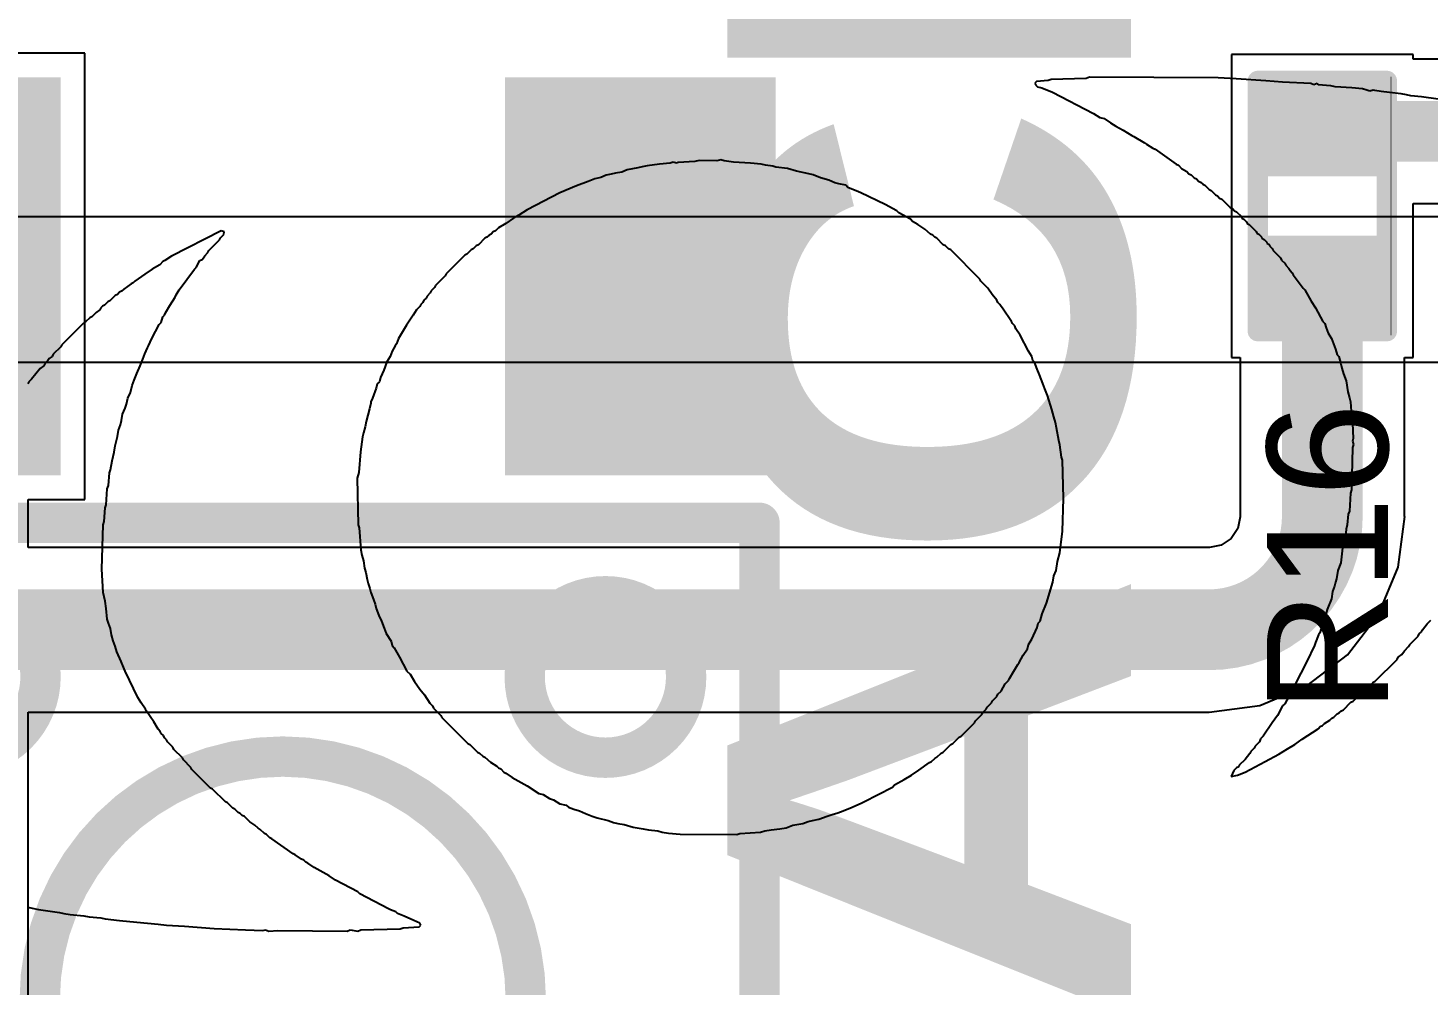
# Model space of a CAD drawing. Header units: inches. Extents: x 0 to 12.2, y 0 to 7.
# Drawn here: x 2.7266 to 3.0734, y 0.8798 to 1.117 of the extents above; entities that cross this region are included whole.
import ezdxf

# ---------------------------------------------------------------- set-up
doc = ezdxf.new("R2010")
doc.units = ezdxf.units.IN
doc.header["$MEASUREMENT"] = 0
for name, color, linetype in [('Bottom Overlay', 54, 'Continuous'), ('Layer 2', 76, 'Continuous'), ('Top Layer', 1, 'Continuous'), ('Top Overlay', 2, 'Continuous'), ('Top Paste', 8, 'Continuous'), ('Top Solder', 216, 'Continuous')]:
    doc.layers.add(name, color=color, linetype=linetype)
doc.styles.add('Arial', font='', dxfattribs={"height": 0.2})
doc.styles.add('Arial Black_Bold', font='', dxfattribs={"height": 0.2})
doc.styles.get('Arial').set_extended_font_data('Arial')
doc.styles.get('Arial Black_Bold').set_extended_font_data('Arial Black', bold=True)

# ---------------------------------------------------------------- blocks, each defined once
blk = doc.blocks.new('TS_1002S_12026C_45')
at = {"layer": 'Top Layer'}
for points in [[(-0.22441, 0.11811), (-0.13385, 0.11811), (-0.13385, 0.05906), (-0.22441, 0.05906)], [(0.13385, 0.1181), (0.22441, 0.1181), (0.22441, 0.05905), (0.13385, 0.05905)], [(-0.22441, -0.05906), (-0.13385, -0.05906), (-0.13385, -0.11811), (-0.22441, -0.11811)], [(0.13385, -0.05906), (0.22441, -0.05906), (0.22441, -0.11811), (0.13385, -0.11811)]]:
    blk.add_hatch(color=1, dxfattribs=at).paths.add_polyline_path(points)
at = {"layer": 'Top Paste'}
for points in [[(-0.22441, 0.11811), (-0.13385, 0.11811), (-0.13385, 0.05906), (-0.22441, 0.05906)], [(0.13385, 0.1181), (0.22441, 0.1181), (0.22441, 0.05905), (0.13385, 0.05905)], [(-0.22441, -0.05906), (-0.13385, -0.05906), (-0.13385, -0.11811), (-0.22441, -0.11811)], [(0.13385, -0.05906), (0.22441, -0.05906), (0.22441, -0.11811), (0.13385, -0.11811)]]:
    blk.add_hatch(color=8, dxfattribs=at).paths.add_polyline_path(points)
at = {"layer": 'Top Solder'}
for points in [[(-0.22841, 0.12211), (-0.12985, 0.12211), (-0.12985, 0.05506), (-0.22841, 0.05506)], [(0.12985, 0.1221), (0.22841, 0.1221), (0.22841, 0.05505), (0.12985, 0.05505)], [(-0.22841, -0.05506), (-0.12985, -0.05506), (-0.12985, -0.12211), (-0.22841, -0.12211)], [(0.12985, -0.05506), (0.22841, -0.05506), (0.22841, -0.12211), (0.12985, -0.12211)]]:
    blk.add_hatch(color=216, dxfattribs=at).paths.add_polyline_path(points)
at = {"layer": 'Top Overlay'}
for points in [[(0.11811, 0.11811, 0.01, 0.01, 0), (-0.11811, 0.11811, 0.01, 0.01, 0)], [(-0.11811, -0.11811, 0.01, 0.01, 0), (-0.11811, 0.11811, 0.01, 0.01, 0)], [(0.11811, -0.11811, 0.01, 0.01, 0), (0.11811, 0.11811, 0.01, 0.01, 0)], [(0.11811, -0.11811, 0.01, 0.01, 0), (-0.11811, -0.11811, 0.01, 0.01, 0)]]:
    blk.add_lwpolyline(points, format="xyseb", dxfattribs=at)
for points in [[(-0.12061, 0.11811, 0.005, 0.005, 1), (-0.11561, 0.11811, 0.005, 0.005, 1)], [(-0.12061, 0.11811, 0.005, 0.005, 1), (-0.11561, 0.11811, 0.005, 0.005, 1)], [(0.11561, 0.11811, 0.005, 0.005, 1), (0.12061, 0.11811, 0.005, 0.005, 1)], [(0.11561, 0.11811, 0.005, 0.005, 1), (0.12061, 0.11811, 0.005, 0.005, 1)], [(-0.05992, 0.07994, 0.01, 0.01, 1), (-0.09992, 0.07994, 0.01, 0.01, 1)], [(0.1, 0.07999, 0.01, 0.01, 1), (0.06, 0.07999, 0.01, 0.01, 1)], [(-0.10242, 0.07994, 0.005, 0.005, 1), (-0.09742, 0.07994, 0.005, 0.005, 1)], [(-0.06242, 0.07994, 0.005, 0.005, 1), (-0.05742, 0.07994, 0.005, 0.005, 1)], [(0.0575, 0.07999, 0.005, 0.005, 1), (0.0625, 0.07999, 0.005, 0.005, 1)], [(0.0975, 0.07999, 0.005, 0.005, 1), (0.1025, 0.07999, 0.005, 0.005, 1)], [(0.06021, 0, 0.01, 0.01, 1), (-0.06021, 0, 0.01, 0.01, 1)], [(-0.06271, 0, 0.005, 0.005, 1), (-0.05771, 0, 0.005, 0.005, 1)], [(0.05771, 0, 0.005, 0.005, 1), (0.06271, 0, 0.005, 0.005, 1)], [(-0.06, -0.08001, 0.01, 0.01, 1), (-0.1, -0.08001, 0.01, 0.01, 1)], [(0.1, -0.08001, 0.01, 0.01, 1), (0.06, -0.08001, 0.01, 0.01, 1)], [(-0.1025, -0.08001, 0.005, 0.005, 1), (-0.0975, -0.08001, 0.005, 0.005, 1)], [(-0.0625, -0.08001, 0.005, 0.005, 1), (-0.0575, -0.08001, 0.005, 0.005, 1)], [(0.0575, -0.08001, 0.005, 0.005, 1), (0.0625, -0.08001, 0.005, 0.005, 1)], [(0.0975, -0.08001, 0.005, 0.005, 1), (0.1025, -0.08001, 0.005, 0.005, 1)], [(-0.12061, -0.11811, 0.005, 0.005, 1), (-0.11561, -0.11811, 0.005, 0.005, 1)], [(-0.12061, -0.11811, 0.005, 0.005, 1), (-0.11561, -0.11811, 0.005, 0.005, 1)], [(0.11561, -0.11811, 0.005, 0.005, 1), (0.12061, -0.11811, 0.005, 0.005, 1)], [(0.11561, -0.11811, 0.005, 0.005, 1), (0.12061, -0.11811, 0.005, 0.005, 1)]]:
    blk.add_lwpolyline(points, format="xyseb", close=True, dxfattribs=at)
blk = doc.blocks.new('R___0402_148')
at = {"layer": 'Top Layer'}
for points in [[(-0.0275, -0.0125), (-0.0275, 0.0125), (-0.0095, 0.0125), (-0.0095, -0.0125)], [(0.0095, -0.0125), (0.0095, 0.0125), (0.0275, 0.0125), (0.0275, -0.0125)]]:
    blk.add_hatch(color=1, dxfattribs=at).paths.add_polyline_path(points)
at = {"layer": 'Top Paste'}
for points in [[(-0.0275, -0.0125), (-0.0275, 0.0125), (-0.0095, 0.0125), (-0.0095, -0.0125)], [(0.0095, -0.0125), (0.0095, 0.0125), (0.0275, 0.0125), (0.0275, -0.0125)]]:
    blk.add_hatch(color=8, dxfattribs=at).paths.add_polyline_path(points)
at = {"layer": 'Top Solder'}
for points in [[(-0.02967, -0.01467), (-0.02967, 0.01467), (-0.00733, 0.01467), (-0.00733, -0.01467)], [(0.00733, -0.01467), (0.00733, 0.01467), (0.02967, 0.01467), (0.02967, -0.01467)]]:
    blk.add_hatch(color=216, dxfattribs=at).paths.add_polyline_path(points)
at = {"layer": 'Top Overlay'}
for points in [[(-0.031, 0.016, 0.005, 0.005, 0), (-0.031, -0.016, 0.005, 0.005, 0)], [(-0.031, 0.016, 0.005, 0.005, 0), (0.031, 0.016, 0.005, 0.005, 0)], [(0.031, 0.016, 0.005, 0.005, 0), (0.031, -0.016, 0.005, 0.005, 0)], [(-0.031, -0.016, 0.005, 0.005, 0), (0.031, -0.016, 0.005, 0.005, 0)], [(-0.032, -0.017, 0.000127, 0.000127, 0), (0.032, -0.017, 0.000127, 0.000127, 0)]]:
    blk.add_lwpolyline(points, format="xyseb", dxfattribs=at)
for points in [[(-0.03225, 0.016, 0.0025, 0.0025, 1), (-0.02975, 0.016, 0.0025, 0.0025, 1)], [(-0.03225, 0.016, 0.0025, 0.0025, 1), (-0.02975, 0.016, 0.0025, 0.0025, 1)], [(0.02975, 0.016, 0.0025, 0.0025, 1), (0.03225, 0.016, 0.0025, 0.0025, 1)], [(0.02975, 0.016, 0.0025, 0.0025, 1), (0.03225, 0.016, 0.0025, 0.0025, 1)], [(-0.03225, -0.016, 0.0025, 0.0025, 1), (-0.02975, -0.016, 0.0025, 0.0025, 1)], [(-0.03225, -0.016, 0.0025, 0.0025, 1), (-0.02975, -0.016, 0.0025, 0.0025, 1)], [(0.02975, -0.016, 0.0025, 0.0025, 1), (0.03225, -0.016, 0.0025, 0.0025, 1)], [(0.02975, -0.016, 0.0025, 0.0025, 1), (0.03225, -0.016, 0.0025, 0.0025, 1)], [(-0.03203, -0.017, 0.0000635, 0.0000635, 1), (-0.03197, -0.017, 0.0000635, 0.0000635, 1)], [(0.03197, -0.017, 0.0000635, 0.0000635, 1), (0.03203, -0.017, 0.0000635, 0.0000635, 1)]]:
    blk.add_lwpolyline(points, format="xyseb", close=True, dxfattribs=at)

msp = doc.modelspace()

# ---------------------------------------------------------------- linework, layer by layer
at = {"layer": 'Bottom Overlay'}
for p, q in [((2.97641, 1.10379), (2.97602, 1.10339)), ((2.97602, 1.10339), (2.97628, 1.10287)), ((2.9793, 1.10405), (2.97641, 1.10379)), ((2.98009, 1.10431), (2.9793, 1.10405)), ((2.98874, 1.10457), (2.98009, 1.10431)), ((2.98953, 1.10483), (2.98874, 1.10457)), ((3.02141, 1.1047), (2.98953, 1.10483)), ((3.02587, 1.10444), (3.02141, 1.1047)), ((3.03321, 1.10392), (3.02587, 1.10444)), ((3.03741, 1.10365), (3.03321, 1.10392)), ((3.04436, 1.10326), (3.03741, 1.10365)), ((3.04515, 1.103), (3.04436, 1.10326)), ((3.04594, 1.10326), (3.04515, 1.103)), ((3.0462, 1.103), (3.04594, 1.10326)), ((2.97628, 1.10287), (2.97668, 1.10247)), ((2.97668, 1.10247), (2.97773, 1.10221)), ((2.97773, 1.10221), (2.98035, 1.10116)), ((2.98035, 1.10116), (2.99058, 1.09591)), ((3.04935, 1.10274), (3.0462, 1.103)), ((3.0504, 1.10247), (3.04935, 1.10274)), ((3.05459, 1.10221), (3.0504, 1.10247)), ((3.05722, 1.10195), (3.05459, 1.10221)), ((3.05827, 1.10169), (3.05722, 1.10195)), ((3.05905, 1.10142), (3.05827, 1.10169)), ((3.05984, 1.10169), (3.05905, 1.10142)), ((3.06023, 1.10156), (3.05984, 1.10169)), ((3.06181, 1.10129), (3.06023, 1.10156)), ((3.06391, 1.10103), (3.06181, 1.10129)), ((3.06679, 1.10077), (3.06391, 1.10103)), ((3.0681, 1.10051), (3.06679, 1.10077)), ((3.06915, 1.10024), (3.0681, 1.10051)), ((3.07178, 1.09998), (3.06915, 1.10024)), ((3.07597, 1.09946), (3.07178, 1.09998)), ((2.99058, 1.09591), (2.99215, 1.09487)), ((2.99215, 1.09487), (2.9932, 1.0946)), ((2.9932, 1.0946), (2.99478, 1.09355)), ((2.99478, 1.09355), (2.99609, 1.09277)), ((2.99609, 1.09277), (2.99793, 1.09172)), ((2.99793, 1.09172), (3.00003, 1.09041)), ((3.00003, 1.09041), (3.00055, 1.09014)), ((3.00055, 1.09014), (3.00317, 1.08857)), ((3.00317, 1.08857), (3.0037, 1.08831)), ((3.0037, 1.08831), (3.00527, 1.08726)), ((3.00527, 1.08726), (3.0058, 1.087)), ((3.0058, 1.087), (3.01104, 1.08332)), ((2.87764, 1.0824), (2.87502, 1.08188)), ((2.87869, 1.08267), (2.87764, 1.0824)), ((2.88, 1.08293), (2.87869, 1.08267)), ((2.88302, 1.08332), (2.88, 1.08293)), ((2.88564, 1.08358), (2.88302, 1.08332)), ((2.88643, 1.08385), (2.88564, 1.08358)), ((2.88722, 1.08358), (2.88643, 1.08385)), ((2.88761, 1.08372), (2.88722, 1.08358)), ((2.89181, 1.08398), (2.88761, 1.08372)), ((2.89286, 1.08424), (2.89181, 1.08398)), ((2.89719, 1.08411), (2.89286, 1.08424)), ((2.89824, 1.08437), (2.89719, 1.08411)), ((2.89902, 1.08411), (2.89824, 1.08437)), ((2.90138, 1.08385), (2.89902, 1.08411)), ((2.90558, 1.08358), (2.90138, 1.08385)), ((2.9082, 1.08332), (2.90558, 1.08358)), ((2.90925, 1.08306), (2.9082, 1.08332)), ((2.91109, 1.0828), (2.90925, 1.08306)), ((2.91188, 1.08254), (2.91109, 1.0828)), ((2.91476, 1.08227), (2.91188, 1.08254)), ((2.91699, 1.08162), (2.91476, 1.08227)), ((3.01104, 1.08332), (3.01157, 1.08306)), ((3.01157, 1.08306), (3.01236, 1.08227)), ((3.01236, 1.08227), (3.01367, 1.08149)), ((2.86531, 1.07899), (2.86242, 1.07794)), ((2.86702, 1.07965), (2.86531, 1.07899)), ((2.86846, 1.08004), (2.86702, 1.07965)), ((2.86977, 1.08057), (2.86846, 1.08004)), ((2.87108, 1.08083), (2.86977, 1.08057)), ((2.87213, 1.08109), (2.87108, 1.08083)), ((2.87371, 1.08135), (2.87213, 1.08109)), ((2.87502, 1.08188), (2.87371, 1.08135)), ((2.92001, 1.08096), (2.91699, 1.08162)), ((2.92106, 1.0807), (2.92001, 1.08096)), ((2.9229, 1.07991), (2.92106, 1.0807)), ((2.92499, 1.07939), (2.9229, 1.07991)), ((2.92644, 1.07873), (2.92499, 1.07939)), ((3.01367, 1.08149), (3.01419, 1.08096)), ((3.01419, 1.08096), (3.01472, 1.0807)), ((3.01472, 1.0807), (3.0155, 1.07991)), ((3.0155, 1.07991), (3.01603, 1.07965)), ((3.01603, 1.07965), (3.01655, 1.07912)), ((3.01655, 1.07912), (3.01708, 1.07886)), ((3.01708, 1.07886), (3.0176, 1.07834)), ((2.85836, 1.07624), (2.85023, 1.07204)), ((2.86242, 1.07794), (2.85836, 1.07624)), ((2.92749, 1.07847), (2.92644, 1.07873)), ((2.92919, 1.07808), (2.92749, 1.07847)), ((2.92972, 1.07755), (2.92919, 1.07808)), ((2.93234, 1.0765), (2.92972, 1.07755)), ((2.93286, 1.07624), (2.93234, 1.0765)), ((2.9389, 1.07335), (2.93286, 1.07624)), ((3.0176, 1.07834), (3.01813, 1.07808)), ((3.01813, 1.07808), (3.01918, 1.07703)), ((3.01918, 1.07703), (3.0197, 1.07676)), ((3.0197, 1.07676), (3.02075, 1.07571)), ((3.02075, 1.07571), (3.02128, 1.07545)), ((3.02128, 1.07545), (3.0218, 1.07493)), ((2.85023, 1.07204), (2.84813, 1.07073)), ((2.94178, 1.07178), (2.9389, 1.07335)), ((3.0218, 1.07493), (3.02232, 1.07466)), ((3.02232, 1.07466), (3.02442, 1.07257)), ((3.02442, 1.07257), (3.02495, 1.0723)), ((3.02495, 1.0723), (3.02547, 1.07178)), ((2.84498, 1.06863), (2.84314, 1.06758)), ((2.84682, 1.06994), (2.84498, 1.06863)), ((2.84813, 1.07073), (2.84682, 1.06994)), ((2.94231, 1.07125), (2.94178, 1.07178)), ((2.9452, 1.06968), (2.94231, 1.07125)), ((2.94572, 1.06916), (2.9452, 1.06968)), ((2.94703, 1.06837), (2.94572, 1.06916)), ((2.94874, 1.06719), (2.94703, 1.06837)), ((3.02547, 1.07178), (3.026, 1.07152)), ((3.026, 1.07152), (3.02718, 1.07034)), ((3.02718, 1.07034), (3.02731, 1.06994)), ((3.02731, 1.06994), (3.02783, 1.06968)), ((3.02783, 1.06968), (3.02849, 1.06902)), ((3.02849, 1.06902), (3.02862, 1.06863)), ((3.02862, 1.06863), (3.02915, 1.06837)), ((3.02915, 1.06837), (3.03085, 1.06666)), ((2.77441, 1.06679), (2.76208, 1.0605)), ((2.77401, 1.06456), (2.77428, 1.06509)), ((2.77428, 1.06509), (2.77506, 1.06588)), ((2.7752, 1.06653), (2.77441, 1.06679)), ((2.77506, 1.06588), (2.7752, 1.06653)), ((2.83973, 1.06496), (2.83816, 1.06338)), ((2.84026, 1.06522), (2.83973, 1.06496)), ((2.84078, 1.06575), (2.84026, 1.06522)), ((2.84131, 1.06601), (2.84078, 1.06575)), ((2.84183, 1.06653), (2.84131, 1.06601)), ((2.84236, 1.06679), (2.84183, 1.06653)), ((2.84314, 1.06758), (2.84236, 1.06679)), ((2.95018, 1.06601), (2.94874, 1.06719)), ((2.9507, 1.06575), (2.95018, 1.06601)), ((2.95123, 1.06522), (2.9507, 1.06575)), ((2.95175, 1.06496), (2.95123, 1.06522)), ((2.95333, 1.06338), (2.95175, 1.06496)), ((3.03085, 1.06666), (3.03098, 1.06627)), ((3.03098, 1.06627), (3.03151, 1.06601)), ((3.03151, 1.06601), (3.03216, 1.06535)), ((3.03216, 1.06535), (3.03229, 1.06496)), ((3.03229, 1.06496), (3.03282, 1.0647)), ((2.77034, 1.06063), (2.77113, 1.06142)), ((2.77113, 1.06142), (2.77139, 1.06194)), ((2.77139, 1.06194), (2.77401, 1.06456)), ((2.83632, 1.06207), (2.83527, 1.06102)), ((2.83685, 1.06233), (2.83632, 1.06207)), ((2.83763, 1.06312), (2.83685, 1.06233)), ((2.83816, 1.06338), (2.83763, 1.06312)), ((2.95385, 1.06312), (2.95333, 1.06338)), ((2.95464, 1.06233), (2.95385, 1.06312)), ((2.95516, 1.06207), (2.95464, 1.06233)), ((2.96238, 1.05486), (2.95516, 1.06207)), ((3.03282, 1.0647), (3.03347, 1.06404)), ((3.03347, 1.06404), (3.03361, 1.06365)), ((3.03361, 1.06365), (3.034, 1.06352)), ((3.034, 1.06352), (3.03426, 1.06299)), ((3.03426, 1.06299), (3.03479, 1.06247)), ((3.03479, 1.06247), (3.03505, 1.06194)), ((3.03505, 1.06194), (3.03688, 1.0601)), ((2.75919, 1.0584), (2.75736, 1.05735)), ((2.75998, 1.05919), (2.75919, 1.0584)), ((2.7605, 1.05945), (2.75998, 1.05919)), ((2.76208, 1.0605), (2.7605, 1.05945)), ((2.76824, 1.05774), (2.76916, 1.05945)), ((2.76916, 1.05945), (2.76969, 1.05971)), ((2.76969, 1.05971), (2.77008, 1.0601)), ((2.77008, 1.0601), (2.77034, 1.06063)), ((2.83475, 1.06076), (2.83016, 1.05617)), ((2.83527, 1.06102), (2.83475, 1.06076)), ((3.03688, 1.0601), (3.03715, 1.05958)), ((3.03715, 1.05958), (3.03793, 1.05879)), ((3.03793, 1.05879), (3.0382, 1.05827)), ((3.0382, 1.05827), (3.03898, 1.05748)), ((2.75552, 1.05604), (2.75303, 1.05433)), ((2.75736, 1.05735), (2.75552, 1.05604)), ((2.76405, 1.05223), (2.76785, 1.05735)), ((2.76785, 1.05735), (2.76824, 1.05774)), ((2.82989, 1.05564), (2.82753, 1.05328)), ((2.83016, 1.05617), (2.82989, 1.05564)), ((2.96264, 1.05433), (2.96238, 1.05486)), ((3.03898, 1.05748), (3.03925, 1.05696)), ((3.03925, 1.05696), (3.03977, 1.05643)), ((3.03977, 1.05643), (3.04003, 1.05591)), ((3.04003, 1.05591), (3.04253, 1.05263)), ((2.7487, 1.05105), (2.74817, 1.05079)), ((2.74922, 1.05158), (2.7487, 1.05105)), ((2.74975, 1.05184), (2.74922, 1.05158)), ((2.75027, 1.05237), (2.74975, 1.05184)), ((2.75211, 1.05368), (2.75027, 1.05237)), ((2.75263, 1.05394), (2.75211, 1.05368)), ((2.75303, 1.05433), (2.75263, 1.05394)), ((2.76326, 1.05092), (2.76405, 1.05223)), ((2.82622, 1.05145), (2.82543, 1.05066)), ((2.82648, 1.05197), (2.82622, 1.05145)), ((2.82727, 1.05276), (2.82648, 1.05197)), ((2.82753, 1.05328), (2.82727, 1.05276)), ((2.96435, 1.05263), (2.96264, 1.05433)), ((2.9654, 1.05105), (2.96435, 1.05263)), ((2.96658, 1.04961), (2.9654, 1.05105)), ((3.04253, 1.05263), (3.04292, 1.05223)), ((3.04292, 1.05223), (3.04449, 1.04935)), ((2.74463, 1.04777), (2.74437, 1.04725)), ((2.74503, 1.04817), (2.74463, 1.04777)), ((2.74555, 1.04843), (2.74503, 1.04817)), ((2.74634, 1.04922), (2.74555, 1.04843)), ((2.74686, 1.04948), (2.74634, 1.04922)), ((2.74817, 1.05079), (2.74686, 1.04948)), ((2.76063, 1.04646), (2.76168, 1.0483)), ((2.76168, 1.0483), (2.763, 1.0504)), ((2.763, 1.0504), (2.76326, 1.05092)), ((2.8236, 1.04804), (2.82281, 1.04725)), ((2.82386, 1.04856), (2.8236, 1.04804)), ((2.82438, 1.04909), (2.82386, 1.04856)), ((2.82465, 1.04961), (2.82438, 1.04909)), ((2.82517, 1.05014), (2.82465, 1.04961)), ((2.82543, 1.05066), (2.82517, 1.05014)), ((2.96684, 1.04909), (2.96658, 1.04961)), ((2.96736, 1.04856), (2.96684, 1.04909)), ((2.96763, 1.04804), (2.96736, 1.04856)), ((2.96802, 1.04764), (2.96763, 1.04804)), ((2.97025, 1.04436), (2.96802, 1.04764)), ((3.04449, 1.04935), (3.04554, 1.04777)), ((3.04554, 1.04777), (3.04738, 1.04436)), ((2.74083, 1.04423), (2.7403, 1.04397)), ((2.74188, 1.04528), (2.74083, 1.04423)), ((2.7424, 1.04554), (2.74188, 1.04528)), ((2.74345, 1.04659), (2.7424, 1.04554)), ((2.74437, 1.04725), (2.74345, 1.04659)), ((2.75906, 1.04358), (2.75959, 1.0441)), ((2.75959, 1.0441), (2.75998, 1.04554)), ((2.75998, 1.04554), (2.76037, 1.04594)), ((2.76037, 1.04594), (2.76063, 1.04646)), ((2.82202, 1.04594), (2.82032, 1.04345)), ((2.82281, 1.04725), (2.82202, 1.04594)), ((2.97051, 1.04384), (2.97025, 1.04436)), ((3.04738, 1.04436), (3.0479, 1.04384)), ((2.7403, 1.04397), (2.73492, 1.03859)), ((2.75722, 1.04017), (2.75906, 1.04358)), ((2.82032, 1.04345), (2.81835, 1.04017)), ((2.97104, 1.04331), (2.97051, 1.04384)), ((2.9713, 1.04253), (2.97104, 1.04331)), ((2.97235, 1.04095), (2.9713, 1.04253)), ((2.97445, 1.03702), (2.97235, 1.04095)), ((3.0479, 1.04384), (3.04817, 1.04279)), ((3.04817, 1.04279), (3.04869, 1.04148)), ((3.04869, 1.04148), (3.04948, 1.04017)), ((2.73466, 1.03807), (2.73283, 1.03623)), ((2.73492, 1.03859), (2.73466, 1.03807)), ((2.75552, 1.03636), (2.75617, 1.03781)), ((2.75617, 1.03781), (2.75644, 1.03833)), ((2.75644, 1.03833), (2.75722, 1.04017)), ((2.81756, 1.03833), (2.81678, 1.03702)), ((2.81783, 1.03885), (2.81756, 1.03833)), ((2.81835, 1.04017), (2.81783, 1.03885)), ((3.04948, 1.04017), (3.05053, 1.03754)), ((3.05053, 1.03754), (3.05092, 1.0361)), ((2.73073, 1.03387), (2.73047, 1.03335)), ((2.73151, 1.03466), (2.73073, 1.03387)), ((2.73178, 1.03518), (2.73151, 1.03466)), ((2.73256, 1.03571), (2.73178, 1.03518)), ((2.73283, 1.03623), (2.73256, 1.03571)), ((2.75434, 1.03335), (2.75499, 1.03505)), ((2.75499, 1.03505), (2.75552, 1.03636)), ((2.81547, 1.03439), (2.81468, 1.0323)), ((2.81625, 1.03571), (2.81547, 1.03439)), ((2.81678, 1.03702), (2.81625, 1.03571)), ((2.97523, 1.03571), (2.97445, 1.03702)), ((2.9755, 1.03466), (2.97523, 1.03571)), ((2.97589, 1.03426), (2.9755, 1.03466)), ((2.97655, 1.03256), (2.97589, 1.03426)), ((3.05092, 1.0361), (3.05131, 1.03571)), ((3.05131, 1.03571), (3.05184, 1.03387)), ((3.05184, 1.03387), (3.0521, 1.03282)), ((2.72955, 1.03269), (2.72745, 1.03007)), ((2.73047, 1.03335), (2.72955, 1.03269)), ((2.7529, 1.0298), (2.75355, 1.03151)), ((2.75355, 1.03151), (2.75434, 1.03335)), ((2.81389, 1.03046), (2.81363, 1.02941)), ((2.81468, 1.0323), (2.81389, 1.03046)), ((2.9772, 1.03112), (2.97655, 1.03256)), ((2.97799, 1.02902), (2.9772, 1.03112)), ((3.0521, 1.03282), (3.05249, 1.03138)), ((3.05249, 1.03138), (3.05315, 1.02967)), ((2.72679, 1.02941), (2.72653, 1.02889)), ((2.72745, 1.03007), (2.72679, 1.02941)), ((2.75132, 1.02534), (2.75198, 1.02679)), ((2.75198, 1.02679), (2.75237, 1.02849)), ((2.75237, 1.02849), (2.7529, 1.0298)), ((2.81284, 1.02784), (2.81192, 1.02534)), ((2.8131, 1.02889), (2.81284, 1.02784)), ((2.81363, 1.02941), (2.8131, 1.02889)), ((2.97851, 1.02771), (2.97799, 1.02902)), ((2.97917, 1.026), (2.97851, 1.02771)), ((3.05315, 1.02967), (3.05354, 1.02692)), ((3.05354, 1.02692), (3.05394, 1.02548)), ((2.75067, 1.02285), (2.75093, 1.0239)), ((2.75093, 1.0239), (2.75132, 1.02534)), ((2.81153, 1.02416), (2.81114, 1.02272)), ((2.81192, 1.02534), (2.81153, 1.02443)), ((2.81153, 1.02443), (2.81153, 1.02416)), ((2.98022, 1.02259), (2.97917, 1.026)), ((3.05394, 1.02548), (3.0542, 1.02443)), ((3.0542, 1.02443), (3.05446, 1.02102)), ((2.74949, 1.01879), (2.74975, 1.01983)), ((2.74975, 1.01983), (2.75001, 1.02141)), ((2.75001, 1.02141), (2.75067, 1.02285)), ((2.81114, 1.02272), (2.81035, 1.01957)), ((2.98074, 1.02075), (2.98022, 1.02259)), ((2.98114, 1.01931), (2.98074, 1.02075)), ((3.05446, 1.02102), (3.05472, 1.01918)), ((2.7487, 1.0159), (2.74896, 1.01747)), ((2.74896, 1.01747), (2.74949, 1.01879)), ((2.80969, 1.01682), (2.80943, 1.01577)), ((2.81009, 1.01826), (2.80969, 1.01682)), ((2.81035, 1.01957), (2.81009, 1.01826)), ((2.9814, 1.018), (2.98114, 1.01931)), ((2.98192, 1.01485), (2.9814, 1.018)), ((3.05472, 1.01918), (3.05486, 1.01537)), ((2.74791, 1.01196), (2.74817, 1.01354)), ((2.74817, 1.01354), (2.74844, 1.01459)), ((2.74844, 1.01459), (2.7487, 1.0159)), ((2.80943, 1.01577), (2.80891, 1.0121)), ((2.98219, 1.0138), (2.98192, 1.01485)), ((2.98258, 1.01078), (2.98219, 1.0138)), ((3.05472, 1.01314), (3.05446, 1.00265)), ((3.05486, 1.01537), (3.05472, 1.01472)), ((3.05472, 1.01472), (3.05499, 1.01393)), ((3.05499, 1.01393), (3.05472, 1.01314)), ((2.74699, 1.00764), (2.74739, 1.00987)), ((2.74739, 1.00987), (2.74791, 1.01196)), ((2.80891, 1.0121), (2.80851, 1.00698)), ((2.98284, 1.01), (2.98258, 1.01078)), ((2.9831, 1.00055), (2.98284, 1.01)), ((2.74647, 1.0037), (2.74673, 1.00685)), ((2.74673, 1.00685), (2.74699, 1.00764)), ((2.80851, 1.00698), (2.80812, 1.00554)), ((2.74594, 0.99898), (2.74621, 1.00291)), ((2.74621, 1.00291), (2.74647, 1.0037)), ((2.80812, 1.00554), (2.80838, 0.99399)), ((3.05446, 1.00265), (3.0542, 1.00186)), ((2.74568, 0.99819), (2.74594, 0.99898)), ((2.98284, 0.99242), (2.9831, 1.00055)), ((3.0542, 1.00186), (3.05394, 0.9974)), ((2.74542, 0.99478), (2.74568, 0.99819)), ((3.05367, 0.99662), (3.05341, 0.99399)), ((3.05394, 0.9974), (3.05367, 0.99662)), ((2.74489, 0.98298), (2.74516, 0.99399)), ((2.74516, 0.99399), (2.74542, 0.99478)), ((2.80838, 0.99399), (2.80864, 0.99321)), ((2.80864, 0.99321), (2.80904, 0.98783)), ((2.98219, 0.98704), (2.98284, 0.99242)), ((3.05315, 0.99294), (3.05289, 0.99032)), ((3.05341, 0.99399), (3.05315, 0.99294)), ((3.05236, 0.98901), (3.05184, 0.98455)), ((3.05289, 0.99032), (3.05236, 0.98901)), ((2.80904, 0.98783), (2.8093, 0.98652)), ((2.8093, 0.98652), (2.80969, 0.98507)), ((2.98166, 0.98494), (2.98219, 0.98704)), ((2.74516, 0.9772), (2.74489, 0.98298)), ((2.80969, 0.98507), (2.80996, 0.98324)), ((2.80996, 0.98324), (2.81022, 0.98219)), ((2.81022, 0.98219), (2.81061, 0.98048)), ((2.98074, 0.9814), (2.98127, 0.98271)), ((2.98127, 0.98271), (2.98166, 0.98494)), ((3.05105, 0.98271), (3.05079, 0.98061)), ((3.05184, 0.98455), (3.05105, 0.98271)), ((2.81061, 0.98048), (2.81087, 0.97943)), ((2.81087, 0.97943), (2.81127, 0.97825)), ((2.81127, 0.97825), (2.81153, 0.9772)), ((2.97891, 0.97458), (2.98048, 0.97983)), ((2.98048, 0.97983), (2.98074, 0.9814)), ((3.05026, 0.97878), (3.04974, 0.97747)), ((3.05053, 0.97983), (3.05026, 0.97878)), ((3.05079, 0.98061), (3.05053, 0.97983)), ((2.74568, 0.9751), (2.74516, 0.9772)), ((2.74594, 0.97327), (2.74568, 0.9751)), ((2.81153, 0.9772), (2.81219, 0.9755)), ((2.81219, 0.9755), (2.81258, 0.97432)), ((3.04948, 0.97563), (3.04843, 0.97301)), ((3.04974, 0.97747), (3.04948, 0.97563)), ((2.74621, 0.97064), (2.74594, 0.97327)), ((2.81258, 0.97432), (2.81284, 0.97327)), ((2.81284, 0.97327), (2.8135, 0.97156)), ((2.8135, 0.97156), (2.81415, 0.97012)), ((2.97733, 0.97012), (2.97786, 0.97196)), ((2.97786, 0.97196), (2.97891, 0.97458)), ((3.04803, 0.97156), (3.04751, 0.97025)), ((3.04843, 0.97301), (3.04803, 0.97156)), ((2.74647, 0.9696), (2.74621, 0.97064)), ((2.74699, 0.96828), (2.74647, 0.9696)), ((2.74726, 0.96671), (2.74699, 0.96828)), ((2.81415, 0.97012), (2.81481, 0.96841)), ((2.81481, 0.96841), (2.81533, 0.9671)), ((2.97523, 0.96566), (2.97655, 0.96855)), ((2.97655, 0.96855), (2.97681, 0.9696)), ((2.97681, 0.9696), (2.97733, 0.97012)), ((3.04751, 0.97025), (3.04659, 0.96723)), ((3.07178, 0.9675), (3.07204, 0.96802)), ((3.07204, 0.96802), (3.07322, 0.96946)), ((3.07322, 0.96946), (3.07414, 0.97038)), ((2.74765, 0.96527), (2.74726, 0.96671)), ((2.74817, 0.96396), (2.74765, 0.96527)), ((2.81533, 0.9671), (2.81651, 0.96514)), ((2.81651, 0.96514), (2.81678, 0.96409)), ((2.97418, 0.9633), (2.97445, 0.96435)), ((2.97445, 0.96435), (2.97523, 0.96566)), ((3.04554, 0.96487), (3.04528, 0.96409)), ((3.04633, 0.96671), (3.04554, 0.96487)), ((3.04659, 0.96723), (3.04633, 0.96671)), ((3.06863, 0.96382), (3.06889, 0.96435)), ((3.06889, 0.96435), (3.07099, 0.96645)), ((3.07099, 0.96645), (3.07125, 0.96697)), ((3.07125, 0.96697), (3.07178, 0.9675)), ((2.74857, 0.96251), (2.74817, 0.96396)), ((2.74962, 0.96015), (2.74857, 0.96251)), ((2.81678, 0.96409), (2.8173, 0.96356)), ((2.8173, 0.96356), (2.81861, 0.9612)), ((2.81861, 0.9612), (2.82045, 0.95779)), ((2.97209, 0.95989), (2.97313, 0.96173)), ((2.97313, 0.96173), (2.97418, 0.9633)), ((3.04528, 0.96409), (3.04344, 0.96015)), ((3.06574, 0.96068), (3.06601, 0.9612)), ((3.06601, 0.9612), (3.06692, 0.96186)), ((3.06692, 0.96186), (3.06758, 0.96277)), ((3.06758, 0.96277), (3.06863, 0.96382)), ((2.7504, 0.95831), (2.74962, 0.96015)), ((2.75067, 0.95779), (2.7504, 0.95831)), ((2.75381, 0.95123), (2.75067, 0.95779)), ((2.82045, 0.95779), (2.82124, 0.957)), ((2.96972, 0.95595), (2.97077, 0.95779)), ((2.97077, 0.95779), (2.97182, 0.95936)), ((2.97182, 0.95936), (2.97209, 0.95989)), ((3.04344, 0.96015), (3.03898, 0.95149)), ((3.06036, 0.9553), (3.06574, 0.96068)), ((2.82124, 0.957), (2.82229, 0.95517)), ((2.82229, 0.95517), (2.8236, 0.95333)), ((2.96763, 0.95281), (2.96867, 0.95464)), ((2.96867, 0.95464), (2.96946, 0.95543)), ((2.96946, 0.95543), (2.96972, 0.95595)), ((3.05617, 0.95136), (3.05879, 0.95399)), ((3.05879, 0.95399), (3.05932, 0.95425)), ((3.05932, 0.95425), (3.05984, 0.95504)), ((3.05984, 0.95504), (3.06036, 0.9553)), ((2.7546, 0.94992), (2.75381, 0.95123)), ((2.8236, 0.95333), (2.82478, 0.95189)), ((2.82478, 0.95189), (2.82609, 0.94979)), ((2.96526, 0.94992), (2.96553, 0.95044)), ((2.96553, 0.95044), (2.96658, 0.95149)), ((2.96658, 0.95149), (2.96684, 0.95202)), ((2.96684, 0.95202), (2.96763, 0.95281)), ((3.03898, 0.95149), (3.03793, 0.94966)), ((3.05486, 0.95031), (3.05564, 0.9511)), ((3.05564, 0.9511), (3.05617, 0.95136)), ((2.75565, 0.94835), (2.7546, 0.94992)), ((2.75591, 0.94782), (2.75565, 0.94835)), ((2.75775, 0.9452), (2.75591, 0.94782)), ((2.82609, 0.94979), (2.82675, 0.94913)), ((2.82675, 0.94913), (2.82701, 0.94861)), ((2.82701, 0.94861), (2.82884, 0.94677)), ((2.96133, 0.94546), (2.9629, 0.94703)), ((2.9629, 0.94703), (2.96317, 0.94756)), ((2.96317, 0.94756), (2.96395, 0.94835)), ((2.96395, 0.94835), (2.96422, 0.94887)), ((2.96422, 0.94887), (2.96526, 0.94992)), ((3.03741, 0.94913), (3.0361, 0.94677)), ((3.03793, 0.94966), (3.03741, 0.94913)), ((3.05013, 0.94638), (3.05092, 0.94716)), ((3.05092, 0.94716), (3.05145, 0.94743)), ((3.05145, 0.94743), (3.05197, 0.94795)), ((3.05197, 0.94795), (3.05249, 0.94821)), ((3.05249, 0.94821), (3.05433, 0.95005)), ((3.05433, 0.95005), (3.05486, 0.95031)), ((2.7588, 0.94336), (2.75775, 0.9452)), ((2.82884, 0.94677), (2.82911, 0.94625)), ((2.82911, 0.94625), (2.83553, 0.93982)), ((2.95779, 0.94166), (2.96107, 0.94493)), ((2.96107, 0.94493), (2.96133, 0.94546)), ((3.03479, 0.94493), (3.03256, 0.94166)), ((3.0361, 0.94677), (3.03479, 0.94493)), ((3.04226, 0.94087), (3.0462, 0.94349)), ((3.0462, 0.94349), (3.04672, 0.94402)), ((3.04672, 0.94402), (3.04725, 0.94428)), ((3.04725, 0.94428), (3.04777, 0.9448)), ((3.04777, 0.9448), (3.04908, 0.94559)), ((3.04908, 0.94559), (3.04961, 0.94612)), ((3.04961, 0.94612), (3.05013, 0.94638)), ((2.75932, 0.94284), (2.7588, 0.94336)), ((2.75959, 0.94231), (2.75932, 0.94284)), ((2.76011, 0.94179), (2.75959, 0.94231)), ((2.76037, 0.94126), (2.76011, 0.94179)), ((2.7609, 0.94074), (2.76037, 0.94126)), ((2.76116, 0.94021), (2.7609, 0.94074)), ((2.76247, 0.9389), (2.76116, 0.94021)), ((2.95569, 0.93982), (2.95726, 0.94139)), ((2.95726, 0.94139), (2.95779, 0.94166)), ((3.03164, 0.94021), (3.03059, 0.93916)), ((3.0319, 0.941), (3.03164, 0.94021)), ((3.03256, 0.94166), (3.0319, 0.941)), ((3.04043, 0.93956), (3.04226, 0.94087)), ((2.76273, 0.93838), (2.76247, 0.9389)), ((2.76483, 0.93628), (2.76273, 0.93838)), ((2.83553, 0.93982), (2.83606, 0.93956)), ((2.83606, 0.93956), (2.8379, 0.93772)), ((2.8379, 0.93772), (2.83842, 0.93746)), ((2.83842, 0.93746), (2.83921, 0.93667)), ((2.83921, 0.93667), (2.83973, 0.93641)), ((2.95175, 0.93641), (2.9528, 0.93746)), ((2.9528, 0.93746), (2.95333, 0.93772)), ((2.95333, 0.93772), (2.95516, 0.93956)), ((2.95516, 0.93956), (2.95569, 0.93982)), ((3.02928, 0.93733), (3.0281, 0.93588)), ((3.02954, 0.93785), (3.02928, 0.93733)), ((3.03033, 0.93864), (3.02954, 0.93785)), ((3.03059, 0.93916), (3.03033, 0.93864)), ((3.03308, 0.93536), (3.03649, 0.9372)), ((3.03649, 0.9372), (3.03859, 0.93851)), ((3.03859, 0.93851), (3.04043, 0.93956)), ((2.76509, 0.93575), (2.76483, 0.93628)), ((2.76693, 0.93392), (2.76509, 0.93575)), ((2.76719, 0.93339), (2.76693, 0.93392)), ((2.77178, 0.9288), (2.76719, 0.93339)), ((2.83973, 0.93641), (2.84117, 0.93523)), ((2.84117, 0.93523), (2.84275, 0.93418)), ((2.84275, 0.93418), (2.84314, 0.93379)), ((2.84314, 0.93379), (2.84367, 0.93352)), ((2.84367, 0.93352), (2.84445, 0.93274)), ((2.94546, 0.93195), (2.94729, 0.93326)), ((2.94729, 0.93326), (2.94992, 0.9351)), ((2.94992, 0.9351), (2.95044, 0.93536)), ((2.95044, 0.93536), (2.95123, 0.93615)), ((2.95123, 0.93615), (2.95175, 0.93641)), ((3.02534, 0.93313), (3.02469, 0.93169)), ((3.026, 0.93379), (3.02534, 0.93313)), ((3.02652, 0.93405), (3.026, 0.93379)), ((3.02665, 0.93444), (3.02652, 0.93405)), ((3.0281, 0.93588), (3.02665, 0.93444)), ((3.0281, 0.93274), (3.03308, 0.93536)), ((2.84445, 0.93274), (2.84498, 0.93247)), ((2.84498, 0.93247), (2.84655, 0.93142)), ((2.84655, 0.93142), (2.85023, 0.92933)), ((2.94074, 0.92906), (2.94126, 0.92959)), ((2.94126, 0.92959), (2.94362, 0.9309)), ((2.94362, 0.9309), (2.94546, 0.93195)), ((3.02469, 0.93169), (3.02626, 0.93195)), ((3.02626, 0.93195), (3.0281, 0.93274)), ((2.77231, 0.92854), (2.77178, 0.9288)), ((2.77546, 0.92539), (2.77231, 0.92854)), ((2.85023, 0.92933), (2.85311, 0.92749)), ((2.85311, 0.92749), (2.85416, 0.92723)), ((2.85416, 0.92723), (2.85574, 0.92618)), ((2.85574, 0.92618), (2.85678, 0.92591)), ((2.93365, 0.92539), (2.94074, 0.92906)), ((2.77598, 0.92513), (2.77546, 0.92539)), ((2.77729, 0.92382), (2.77598, 0.92513)), ((2.77782, 0.92355), (2.77729, 0.92382)), ((2.77861, 0.92277), (2.77782, 0.92355)), ((2.77913, 0.9225), (2.77861, 0.92277)), ((2.85678, 0.92591), (2.85836, 0.92487)), ((2.85836, 0.92487), (2.85993, 0.9246)), ((2.85993, 0.9246), (2.86046, 0.92408)), ((2.86046, 0.92408), (2.86177, 0.92355)), ((2.86177, 0.92355), (2.86321, 0.92316)), ((2.86321, 0.92316), (2.86465, 0.9225)), ((2.92722, 0.92264), (2.92854, 0.92316)), ((2.92854, 0.92316), (2.93077, 0.92408)), ((2.93077, 0.92408), (2.93313, 0.92513)), ((2.93313, 0.92513), (2.93365, 0.92539)), ((2.77965, 0.92198), (2.77913, 0.9225)), ((2.78018, 0.92172), (2.77965, 0.92198)), ((2.78149, 0.92041), (2.78018, 0.92172)), ((2.7828, 0.91962), (2.78149, 0.92041)), ((2.78359, 0.91883), (2.7828, 0.91962)), ((2.86465, 0.9225), (2.86636, 0.92185)), ((2.86636, 0.92185), (2.86754, 0.92146)), ((2.86754, 0.92146), (2.8703, 0.9208)), ((2.8703, 0.9208), (2.87161, 0.92027)), ((2.87161, 0.92027), (2.87266, 0.92001)), ((2.87266, 0.92001), (2.87423, 0.91975)), ((2.87423, 0.91975), (2.87646, 0.91909)), ((2.91437, 0.91896), (2.91607, 0.91962)), ((2.91607, 0.91962), (2.91857, 0.92001)), ((2.91857, 0.92001), (2.91988, 0.92054)), ((2.91988, 0.92054), (2.92093, 0.9208)), ((2.92093, 0.9208), (2.9225, 0.92106)), ((2.9225, 0.92106), (2.9246, 0.92185)), ((2.9246, 0.92185), (2.92578, 0.92224)), ((2.92578, 0.92224), (2.92722, 0.92264)), ((2.78411, 0.91857), (2.78359, 0.91883)), ((2.78516, 0.91752), (2.78411, 0.91857)), ((2.78569, 0.91726), (2.78516, 0.91752)), ((2.78648, 0.91647), (2.78569, 0.91726)), ((2.787, 0.91621), (2.78648, 0.91647)), ((2.79225, 0.91254), (2.787, 0.91621)), ((2.87646, 0.91909), (2.87895, 0.9187)), ((2.87895, 0.9187), (2.88026, 0.91844)), ((2.88026, 0.91844), (2.88263, 0.91818)), ((2.88263, 0.91818), (2.88367, 0.91791)), ((2.88367, 0.91791), (2.88525, 0.91765)), ((2.88525, 0.91765), (2.88813, 0.91739)), ((2.88813, 0.91739), (2.90217, 0.91726)), ((2.90217, 0.91726), (2.90296, 0.91752)), ((2.90296, 0.91752), (2.90807, 0.91791)), ((2.90807, 0.91791), (2.90912, 0.91818)), ((2.90912, 0.91818), (2.9107, 0.91844)), ((2.9107, 0.91844), (2.9128, 0.9187)), ((2.9128, 0.9187), (2.91437, 0.91896)), ((2.79277, 0.91227), (2.79225, 0.91254)), ((2.79435, 0.91122), (2.79277, 0.91227)), ((2.79487, 0.91096), (2.79435, 0.91122)), ((2.7954, 0.91044), (2.79487, 0.91096)), ((2.79592, 0.91017), (2.7954, 0.91044)), ((2.79749, 0.90912), (2.79592, 0.91017)), ((2.80117, 0.90703), (2.79749, 0.90912)), ((2.80274, 0.90598), (2.80117, 0.90703)), ((2.80825, 0.90309), (2.80274, 0.90598)), ((2.80878, 0.90257), (2.80825, 0.90309)), ((2.81586, 0.89889), (2.80878, 0.90257)), ((2.72653, 0.89929), (2.72758, 0.89902)), ((2.72758, 0.89902), (2.72915, 0.89876)), ((2.72915, 0.89876), (2.7344, 0.89798)), ((2.81638, 0.89863), (2.81586, 0.89889)), ((2.8177, 0.89811), (2.81638, 0.89863)), ((2.7344, 0.89798), (2.73545, 0.89771)), ((2.73545, 0.89771), (2.73702, 0.89745)), ((2.73702, 0.89745), (2.74043, 0.89719)), ((2.74043, 0.89719), (2.74175, 0.89693)), ((2.74175, 0.89693), (2.74463, 0.89666)), ((2.74463, 0.89666), (2.74568, 0.8964)), ((2.74568, 0.8964), (2.74922, 0.89601)), ((2.74922, 0.89601), (2.75355, 0.89561)), ((2.75355, 0.89561), (2.7588, 0.89509)), ((2.7588, 0.89509), (2.7609, 0.89483)), ((2.81809, 0.89771), (2.8177, 0.89811)), ((2.81979, 0.89706), (2.81809, 0.89771)), ((2.82215, 0.89601), (2.81979, 0.89706)), ((2.8236, 0.89535), (2.82215, 0.89601)), ((2.82386, 0.89483), (2.8236, 0.89535)), ((2.7609, 0.89483), (2.76536, 0.89456)), ((2.76536, 0.89456), (2.7727, 0.89404)), ((2.7727, 0.89404), (2.78044, 0.89365)), ((2.78044, 0.89365), (2.78477, 0.89352)), ((2.78477, 0.89352), (2.78543, 0.89365)), ((2.78543, 0.89365), (2.78621, 0.89338)), ((2.78621, 0.89338), (2.78844, 0.89352)), ((2.78844, 0.89352), (2.80563, 0.89338)), ((2.80563, 0.89338), (2.80641, 0.89365)), ((2.80641, 0.89365), (2.80825, 0.89338)), ((2.80825, 0.89338), (2.80904, 0.89365)), ((2.80904, 0.89365), (2.81874, 0.89391)), ((2.81874, 0.89391), (2.81953, 0.89417)), ((2.81953, 0.89417), (2.82347, 0.89443)), ((2.82347, 0.89443), (2.82386, 0.89483))]:
    msp.add_line(p, q, dxfattribs=at)
at = {"layer": 'Layer 2'}
for p, q in [((3.46525, 1.07025), (1.80356, 1.07025)), ((1.13424, 1.03424), (3.48929, 1.03424))]:
    msp.add_line(p, q, dxfattribs=at)
at = {"layer": 'Top Layer'}
for p, q in [((2.74063, 1.1108), (2.66157, 1.1108)), ((2.74063, 1.00024), (2.74063, 1.1108)), ((3.06974, 1.11045), (3.02474, 1.11045)), ((3.02474, 1.11045), (3.02474, 1.07245)), ((3.06974, 1.10929), (3.06974, 1.11045)), ((3.0963, 1.10929), (3.06974, 1.10929)), ((3.02474, 1.07245), (3.02474, 1.03545)), ((3.06974, 1.03545), (3.06974, 1.07361)), ((3.06974, 1.07361), (3.0963, 1.07361)), ((3.02474, 1.03545), (3.02685, 1.03545)), ((3.02685, 1.03545), (3.02685, 0.99605)), ((3.06763, 0.99605), (3.06763, 1.03545)), ((3.06763, 1.03545), (3.06974, 1.03545)), ((2.72659, 0.98839), (2.72659, 1.00024)), ((2.72659, 1.00024), (2.74063, 1.00024)), ((3.02687, 0.99595), (3.0263, 0.99311)), ((3.02685, 0.99605), (3.02687, 0.99595)), ((3.06601, 0.98351), (3.06766, 0.99605)), ((3.06766, 0.99605), (3.06763, 0.99605)), ((3.0263, 0.99311), (3.02463, 0.99061)), ((3.02214, 0.98894), (3.01929, 0.98837)), ((3.02463, 0.99061), (3.02214, 0.98894)), ((3.01919, 0.98839), (2.72659, 0.98839)), ((3.01929, 0.98837), (3.01919, 0.98839)), ((3.06116, 0.97182), (3.06601, 0.98351)), ((3.05346, 0.96178), (3.06116, 0.97182)), ((3.04342, 0.95408), (3.05346, 0.96178)), ((3.03173, 0.94924), (3.04342, 0.95408)), ((2.72659, 0.75254), (2.72659, 0.94761)), ((2.72659, 0.94761), (3.01919, 0.94761)), ((3.01919, 0.94759), (3.03173, 0.94924)), ((3.01919, 0.94761), (3.01919, 0.94759))]:
    msp.add_line(p, q, dxfattribs=at)
for points in [[(3.04724, 1.09145, 0.015, 0.015, 0), (3.1113, 1.09145, 0.015, 0.015, 0)], [(3.04724, 0.99605, 0.02, 0.02, 0), (3.04724, 1.05182, 0.02, 0.02, 0)], [(3.04724, 0.99605, 0.02, 0.02, -0.414214), (3.01919, 0.968, 0.02, 0.02, 0)], [(2.7011, 0.968, 0.02, 0.02, 0), (3.01919, 0.968, 0.02, 0.02, 0)]]:
    msp.add_lwpolyline(points, format="xyseb", dxfattribs=at)
for points in [[(3.04349, 1.09145, 0.0075, 0.0075, 1), (3.05099, 1.09145, 0.0075, 0.0075, 1)], [(3.04224, 1.05182, 0.01, 0.01, 1), (3.05224, 1.05182, 0.01, 0.01, 1)], [(3.04224, 0.99605, 0.01, 0.01, 1), (3.05224, 0.99605, 0.01, 0.01, 1)], [(3.04224, 0.99605, 0.01, 0.01, 1), (3.05224, 0.99605, 0.01, 0.01, 1)], [(3.01419, 0.968, 0.01, 0.01, 1), (3.02419, 0.968, 0.01, 0.01, 1)], [(3.01419, 0.968, 0.01, 0.01, 1), (3.02419, 0.968, 0.01, 0.01, 1)]]:
    msp.add_lwpolyline(points, format="xyseb", close=True, dxfattribs=at)

# ---------------------------------------------------------------- block references
for name, p, rotation in [('TS_1002S_12026C_45', (2.78968, 0.87639), 270), ('R___0402_148', (3.04724, 1.07295), 90)]:
    msp.add_blockref(name, p, dxfattribs=dict(rotation=rotation))

# ---------------------------------------------------------------- texts
at = {"layer": 'Top Overlay'}
for s, height, style, p in [('BACK', 0.1, 'Arial Black_Bold', (2.99983, 0.75261)), ('R16', 0.03, 'Arial', (3.0635, 0.94735))]:
    msp.add_text(s, height=height, rotation=90, dxfattribs=dict(at, style=style)).set_placement(p)

doc.saveas('drawing.dxf')
